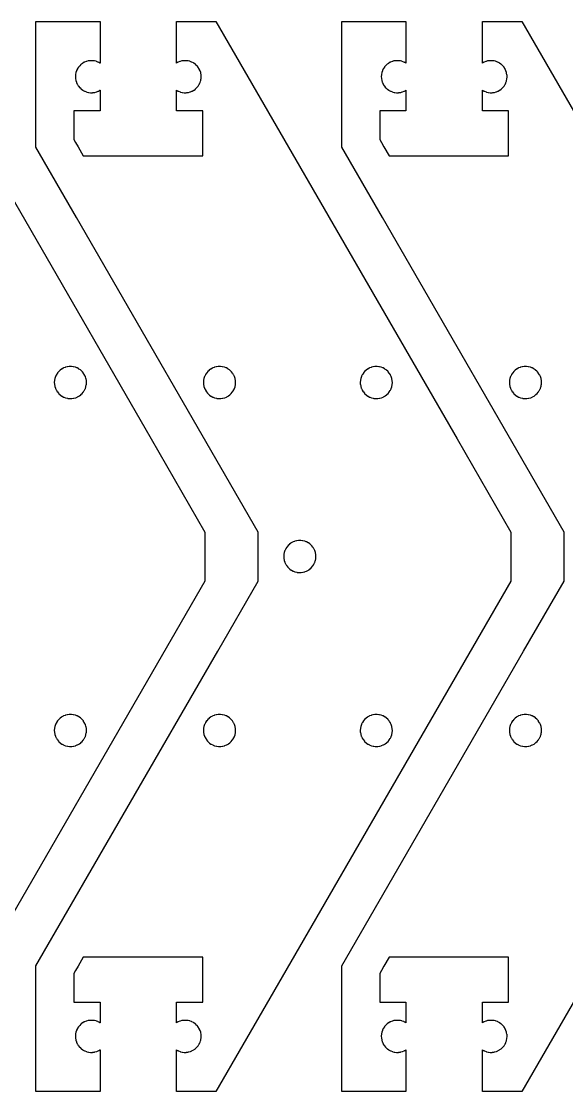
# Model space of a CAD drawing. Extents: x 0 to 3.15, y 0 to 1.46.
# Drawn here: x 0.813 to 1.556, y 0 to 1.458 of the extents above; entities that cross this region are included whole.
import ezdxf

# ---------------------------------------------------------------- set-up
doc = ezdxf.new("R2010")
doc.units = 0
doc.layers.get('0').update_dxf_attribs({"linetype": 'CONTINUOUS'})

msp = doc.modelspace()

# ---------------------------------------------------------------- linework, layer by layer
at = {"color": 7}
for points in [[(0.6618, 1.4583), (0.9902, 0.8895), (1.0635, 0.7627), (1.0635, 0.696), (0.7352, 0.1275)], [(1.5686, 0.1275), (1.4952, 0.0004), (1.4414, 0.0004), (1.4414, 0.0572), (1.4427, 0.0565), (1.4433, 0.0562), (1.4438, 0.0559), (1.4443, 0.0558), (1.4464, 0.0549), (1.4468, 0.0548), (1.449, 0.0543), (1.4495, 0.0542), (1.4518, 0.0539), (1.4545, 0.0539), (1.455, 0.054), (1.4572, 0.0543), (1.4577, 0.0544), (1.4599, 0.0549), (1.4604, 0.0551), (1.4625, 0.0559), (1.4629, 0.0562), (1.4648, 0.0572), (1.4653, 0.0576), (1.4671, 0.0589), (1.4674, 0.0592), (1.4691, 0.0608), (1.4705, 0.0625), (1.4708, 0.0629), (1.472, 0.0648), (1.4723, 0.0652), (1.4732, 0.0672), (1.4735, 0.0677), (1.4742, 0.0698), (1.4743, 0.0703), (1.4747, 0.0725), (1.4748, 0.073), (1.475, 0.0752), (1.475, 0.0757), (1.4749, 0.078), (1.4748, 0.0785), (1.4744, 0.0807), (1.4743, 0.0812), (1.4735, 0.0838), (1.4725, 0.0858), (1.4723, 0.0863), (1.4711, 0.0882), (1.4708, 0.0886), (1.4694, 0.0903), (1.4691, 0.0907), (1.4687, 0.091), (1.4671, 0.0926), (1.4667, 0.0929), (1.4648, 0.0942), (1.4644, 0.0945), (1.4625, 0.0955), (1.462, 0.0957), (1.4599, 0.0965), (1.4594, 0.0967), (1.4572, 0.0972), (1.4567, 0.0973), (1.4545, 0.0975), (1.4518, 0.0975), (1.4512, 0.0975), (1.449, 0.0972), (1.4485, 0.0971), (1.4464, 0.0965), (1.4459, 0.0964), (1.4438, 0.0955), (1.4433, 0.0953), (1.4427, 0.0949), (1.4414, 0.0942), (1.4414, 0.1221), (1.4771, 0.1221), (1.4771, 0.1835), (1.3143, 0.1835), (1.3073, 0.1713), (1.3039, 0.1655), (1.3015, 0.1615), (1.3015, 0.1221), (1.3373, 0.1221), (1.3373, 0.0942), (1.3372, 0.0942), (1.3371, 0.0942), (1.336, 0.0949), (1.3353, 0.0952), (1.3349, 0.0955), (1.3344, 0.0957), (1.3323, 0.0965), (1.3318, 0.0967), (1.3296, 0.0972), (1.3291, 0.0973), (1.3269, 0.0975), (1.3242, 0.0975), (1.3237, 0.0975), (1.3214, 0.0972), (1.3209, 0.0971), (1.3187, 0.0965), (1.3183, 0.0964), (1.3162, 0.0955), (1.3158, 0.0953), (1.3138, 0.0942), (1.3134, 0.0939), (1.3116, 0.0926), (1.3112, 0.0922), (1.3096, 0.0907), (1.3082, 0.089), (1.3078, 0.0886), (1.3066, 0.0867), (1.3064, 0.0863), (1.3054, 0.0843), (1.3052, 0.0838), (1.3043, 0.0812), (1.3039, 0.0789), (1.3038, 0.0785), (1.3037, 0.0762), (1.3037, 0.0757), (1.3038, 0.0735), (1.3038, 0.073), (1.3042, 0.0708), (1.3043, 0.0703), (1.305, 0.0681), (1.3052, 0.0677), (1.3061, 0.0656), (1.3064, 0.0652), (1.3076, 0.0633), (1.3078, 0.0629), (1.3092, 0.0611), (1.3096, 0.0608), (1.3099, 0.0604), (1.3116, 0.0589), (1.312, 0.0586), (1.3138, 0.0572), (1.3142, 0.057), (1.3162, 0.0559), (1.3167, 0.0558), (1.3187, 0.0549), (1.3192, 0.0548), (1.3214, 0.0543), (1.3219, 0.0542), (1.3242, 0.0539), (1.3269, 0.0539), (1.3274, 0.054), (1.3296, 0.0543), (1.3301, 0.0544), (1.3323, 0.0549), (1.3327, 0.0551), (1.3349, 0.0559), (1.3353, 0.0562), (1.336, 0.0566), (1.3371, 0.0572), (1.3372, 0.0572), (1.3373, 0.0573), (1.3373, 0.0004), (1.25, 0.0004), (1.25, 0.1716), (1.4974, 0.6002), (1.5528, 0.696), (1.5528, 0.7627), (1.3053, 1.1913), (1.25, 1.2872), (1.25, 1.4583), (1.3373, 1.4583), (1.3373, 1.4306), (1.3373, 1.4306), (1.3373, 1.4015), (1.3372, 1.4015), (1.3371, 1.4015), (1.336, 1.4022), (1.3353, 1.4025), (1.3349, 1.4028), (1.3344, 1.403), (1.3323, 1.4038), (1.3318, 1.404), (1.3296, 1.4045), (1.3291, 1.4046), (1.3269, 1.4048), (1.3242, 1.4048), (1.3237, 1.4048), (1.3214, 1.4045), (1.3209, 1.4044), (1.3187, 1.4038), (1.3183, 1.4037), (1.3162, 1.4028), (1.3158, 1.4026), (1.3138, 1.4015), (1.3134, 1.4012), (1.3116, 1.3999), (1.3112, 1.3995), (1.3096, 1.398), (1.3082, 1.3963), (1.3078, 1.3959), (1.3066, 1.394), (1.3064, 1.3936), (1.3054, 1.3915), (1.3052, 1.3911), (1.3043, 1.3885), (1.3039, 1.3862), (1.3038, 1.3857), (1.3037, 1.3835), (1.3037, 1.383), (1.3038, 1.3808), (1.3038, 1.3803), (1.3042, 1.3781), (1.3043, 1.3776), (1.305, 1.3754), (1.3052, 1.3749), (1.3061, 1.3729), (1.3064, 1.3725), (1.3076, 1.3706), (1.3078, 1.3702), (1.3096, 1.368), (1.3099, 1.3677), (1.3116, 1.3662), (1.312, 1.3659), (1.3138, 1.3645), (1.3142, 1.3643), (1.3162, 1.3632), (1.3167, 1.3631), (1.3187, 1.3622), (1.3192, 1.3621), (1.3214, 1.3616), (1.3219, 1.3615), (1.3242, 1.3612), (1.3269, 1.3612), (1.3274, 1.3613), (1.3296, 1.3616), (1.3301, 1.3617), (1.3323, 1.3622), (1.3327, 1.3624), (1.3349, 1.3632), (1.3353, 1.3635), (1.336, 1.3639), (1.3371, 1.3645), (1.3372, 1.3645), (1.3373, 1.3646), (1.3373, 1.3366), (1.3015, 1.3366), (1.3015, 1.2973), (1.3039, 1.2933), (1.3073, 1.2874), (1.3143, 1.2752), (1.4771, 1.2752), (1.4771, 1.3366), (1.4414, 1.3366), (1.4414, 1.3645), (1.4427, 1.3638), (1.4433, 1.3635), (1.4438, 1.3632), (1.4443, 1.3631), (1.4464, 1.3622), (1.4468, 1.3621), (1.449, 1.3616), (1.4495, 1.3615), (1.4518, 1.3612), (1.4545, 1.3612), (1.4555, 1.3613), (1.4572, 1.3616), (1.4577, 1.3617), (1.4599, 1.3622), (1.4604, 1.3624), (1.4625, 1.3632), (1.4629, 1.3634), (1.4648, 1.3645), (1.4653, 1.3648), (1.4671, 1.3662), (1.4674, 1.3665), (1.4691, 1.3681), (1.4705, 1.3698), (1.4708, 1.3702), (1.472, 1.3721), (1.4723, 1.3725), (1.4732, 1.3745), (1.4735, 1.3749), (1.4742, 1.3771), (1.4743, 1.3776), (1.4747, 1.3798), (1.4748, 1.3803), (1.475, 1.3825), (1.475, 1.383), (1.4749, 1.3853), (1.4748, 1.3857), (1.4744, 1.388), (1.4743, 1.3885), (1.4735, 1.3911), (1.4725, 1.3931), (1.4723, 1.3936), (1.4711, 1.3955), (1.4708, 1.3959), (1.4694, 1.3976), (1.4691, 1.398), (1.4687, 1.3983), (1.4671, 1.3999), (1.4667, 1.4002), (1.4648, 1.4015), (1.4644, 1.4018), (1.4625, 1.4028), (1.462, 1.403), (1.4599, 1.4038), (1.4594, 1.404), (1.4572, 1.4045), (1.4567, 1.4046), (1.4545, 1.4048), (1.4518, 1.4048), (1.4512, 1.4048), (1.449, 1.4045), (1.4485, 1.4044), (1.4464, 1.4038), (1.4459, 1.4037), (1.4438, 1.4028), (1.4433, 1.4026), (1.4427, 1.4022), (1.4414, 1.4015), (1.4414, 1.4583), (1.4952, 1.4583), (1.8236, 0.8895)]]:
    msp.add_lwpolyline(points, dxfattribs=at)
msp.add_lwpolyline([(0.9206, 1.4306), (0.9206, 1.4015), (0.9206, 1.4015), (0.9205, 1.4015), (0.9193, 1.4022), (0.9187, 1.4025), (0.9182, 1.4028), (0.9177, 1.403), (0.9156, 1.4038), (0.9151, 1.404), (0.913, 1.4045), (0.9124, 1.4046), (0.9102, 1.4048), (0.9075, 1.4048), (0.907, 1.4048), (0.9047, 1.4045), (0.9042, 1.4044), (0.9021, 1.4038), (0.9016, 1.4037), (0.8995, 1.4028), (0.8991, 1.4026), (0.8971, 1.4015), (0.8967, 1.4012), (0.8949, 1.3999), (0.8945, 1.3995), (0.8929, 1.398), (0.8915, 1.3963), (0.8912, 1.3959), (0.89, 1.394), (0.8897, 1.3936), (0.8887, 1.3915), (0.8885, 1.3911), (0.8876, 1.3885), (0.8873, 1.3862), (0.8872, 1.3857), (0.887, 1.3835), (0.887, 1.383), (0.8871, 1.3808), (0.8872, 1.3803), (0.8876, 1.3781), (0.8876, 1.3776), (0.8883, 1.3754), (0.8885, 1.3749), (0.8895, 1.3729), (0.8897, 1.3725), (0.8909, 1.3706), (0.8912, 1.3702), (0.893, 1.368), (0.8933, 1.3677), (0.8949, 1.3662), (0.8953, 1.3659), (0.8971, 1.3645), (0.8976, 1.3643), (0.8995, 1.3632), (0.9, 1.3631), (0.9021, 1.3622), (0.9026, 1.3621), (0.9047, 1.3616), (0.9053, 1.3615), (0.9075, 1.3612), (0.9102, 1.3612), (0.9107, 1.3613), (0.913, 1.3616), (0.9135, 1.3617), (0.9156, 1.3622), (0.9161, 1.3624), (0.9182, 1.3632), (0.9187, 1.3635), (0.9193, 1.3639), (0.9205, 1.3645), (0.9206, 1.3645), (0.9206, 1.3646), (0.9206, 1.3366), (0.8849, 1.3366), (0.8849, 1.2973), (0.8872, 1.2933), (0.8906, 1.2874), (0.8977, 1.2752), (1.0605, 1.2752), (1.0605, 1.3366), (1.0247, 1.3366), (1.0247, 1.3645), (1.026, 1.3638), (1.0266, 1.3635), (1.0271, 1.3632), (1.0276, 1.3631), (1.0297, 1.3622), (1.0302, 1.3621), (1.0323, 1.3616), (1.0329, 1.3615), (1.0351, 1.3612), (1.0378, 1.3612), (1.0388, 1.3613), (1.0406, 1.3616), (1.0411, 1.3617), (1.0432, 1.3622), (1.0437, 1.3624), (1.0458, 1.3632), (1.0462, 1.3634), (1.0482, 1.3645), (1.0486, 1.3648), (1.0504, 1.3662), (1.0508, 1.3665), (1.0524, 1.3681), (1.0538, 1.3698), (1.0541, 1.3702), (1.0553, 1.3721), (1.0556, 1.3725), (1.0566, 1.3745), (1.0568, 1.3749), (1.0575, 1.3771), (1.0577, 1.3776), (1.058, 1.3798), (1.0582, 1.3803), (1.0583, 1.3825), (1.0583, 1.383), (1.0582, 1.3853), (1.0582, 1.3857), (1.0577, 1.388), (1.0577, 1.3885), (1.0568, 1.3911), (1.0558, 1.3931), (1.0556, 1.3936), (1.0544, 1.3955), (1.0541, 1.3959), (1.0527, 1.3976), (1.0524, 1.398), (1.052, 1.3983), (1.0504, 1.3999), (1.05, 1.4002), (1.0482, 1.4015), (1.0477, 1.4018), (1.0458, 1.4028), (1.0453, 1.403), (1.0432, 1.4038), (1.0428, 1.404), (1.0406, 1.4045), (1.04, 1.4046), (1.0378, 1.4048), (1.0351, 1.4048), (1.0346, 1.4048), (1.0323, 1.4045), (1.0318, 1.4044), (1.0297, 1.4038), (1.0292, 1.4037), (1.0271, 1.4028), (1.0266, 1.4026), (1.026, 1.4022), (1.0247, 1.4015), (1.0247, 1.4583), (1.0785, 1.4583), (1.4069, 0.8895), (1.4801, 0.7627), (1.4801, 0.696), (1.1519, 0.1275), (1.0785, 0.0004), (1.0247, 0.0004), (1.0247, 0.0572), (1.026, 0.0565), (1.0266, 0.0562), (1.0271, 0.0559), (1.0276, 0.0558), (1.0297, 0.0549), (1.0302, 0.0548), (1.0323, 0.0543), (1.0329, 0.0542), (1.0351, 0.0539), (1.0378, 0.0539), (1.0384, 0.054), (1.0406, 0.0543), (1.0411, 0.0544), (1.0432, 0.0549), (1.0437, 0.0551), (1.0458, 0.0559), (1.0462, 0.0562), (1.0482, 0.0572), (1.0486, 0.0576), (1.0504, 0.0589), (1.0508, 0.0592), (1.0524, 0.0608), (1.0538, 0.0625), (1.0541, 0.0629), (1.0553, 0.0648), (1.0556, 0.0652), (1.0566, 0.0672), (1.0568, 0.0677), (1.0575, 0.0698), (1.0577, 0.0703), (1.058, 0.0725), (1.0582, 0.073), (1.0583, 0.0752), (1.0583, 0.0757), (1.0582, 0.078), (1.0582, 0.0785), (1.0577, 0.0807), (1.0577, 0.0812), (1.0568, 0.0838), (1.0558, 0.0858), (1.0556, 0.0863), (1.0544, 0.0882), (1.0541, 0.0886), (1.0527, 0.0903), (1.0524, 0.0907), (1.052, 0.091), (1.0504, 0.0926), (1.05, 0.0929), (1.0482, 0.0942), (1.0477, 0.0945), (1.0458, 0.0955), (1.0453, 0.0957), (1.0432, 0.0965), (1.0428, 0.0967), (1.0406, 0.0972), (1.04, 0.0973), (1.0378, 0.0975), (1.0351, 0.0975), (1.0346, 0.0975), (1.0323, 0.0972), (1.0318, 0.0971), (1.0297, 0.0965), (1.0292, 0.0964), (1.0271, 0.0955), (1.0266, 0.0953), (1.026, 0.0949), (1.0247, 0.0942), (1.0247, 0.1221), (1.0605, 0.1221), (1.0605, 0.1835), (0.8977, 0.1835), (0.8906, 0.1713), (0.8872, 0.1655), (0.8849, 0.1615), (0.8849, 0.1221), (0.9206, 0.1221), (0.9206, 0.0942), (0.9206, 0.0942), (0.9205, 0.0942), (0.9193, 0.0949), (0.9187, 0.0952), (0.9182, 0.0955), (0.9177, 0.0957), (0.9156, 0.0965), (0.9151, 0.0967), (0.913, 0.0972), (0.9124, 0.0973), (0.9102, 0.0975), (0.9075, 0.0975), (0.907, 0.0975), (0.9047, 0.0972), (0.9042, 0.0971), (0.9021, 0.0965), (0.9016, 0.0964), (0.8995, 0.0955), (0.8991, 0.0953), (0.8971, 0.0942), (0.8967, 0.0939), (0.8949, 0.0926), (0.8945, 0.0922), (0.8929, 0.0907), (0.8915, 0.089), (0.8912, 0.0886), (0.89, 0.0867), (0.8897, 0.0863), (0.8887, 0.0843), (0.8885, 0.0838), (0.8876, 0.0812), (0.8873, 0.0789), (0.8872, 0.0785), (0.887, 0.0762), (0.887, 0.0757), (0.8871, 0.0735), (0.8872, 0.073), (0.8876, 0.0708), (0.8876, 0.0703), (0.8883, 0.0681), (0.8885, 0.0677), (0.8895, 0.0656), (0.8897, 0.0652), (0.8909, 0.0633), (0.8912, 0.0629), (0.8926, 0.0611), (0.8929, 0.0608), (0.8933, 0.0604), (0.8949, 0.0589), (0.8953, 0.0586), (0.8971, 0.0572), (0.8976, 0.057), (0.8995, 0.0559), (0.9, 0.0558), (0.9021, 0.0549), (0.9026, 0.0548), (0.9047, 0.0543), (0.9053, 0.0542), (0.9075, 0.0539), (0.9102, 0.0539), (0.9107, 0.054), (0.913, 0.0543), (0.9135, 0.0544), (0.9156, 0.0549), (0.9161, 0.0551), (0.9182, 0.0559), (0.9187, 0.0562), (0.9193, 0.0566), (0.9205, 0.0572), (0.9206, 0.0572), (0.9206, 0.0573), (0.9206, 0.0004), (0.8333, 0.0004), (0.8333, 0.1716), (1.0808, 0.6002), (1.1361, 0.696), (1.1361, 0.7627), (0.8887, 1.1913), (0.8333, 1.2872), (0.8333, 1.4583), (0.9206, 1.4583), (0.9206, 1.4306)], close=True, dxfattribs=at)
at = {"color": 0}
for points in [[(0.8789, 0.9882), (0.8783, 0.9881), (0.8761, 0.9878), (0.8756, 0.9877), (0.8734, 0.9871), (0.873, 0.987), (0.8709, 0.9862), (0.8704, 0.9859), (0.8685, 0.9848), (0.8681, 0.9845), (0.8663, 0.9832), (0.8659, 0.9829), (0.8643, 0.9813), (0.8628, 0.9796), (0.8625, 0.9792), (0.8613, 0.9773), (0.8611, 0.9769), (0.8601, 0.9749), (0.8599, 0.9744), (0.859, 0.9718), (0.8586, 0.9696), (0.8585, 0.9691), (0.8583, 0.9669), (0.8583, 0.9664), (0.8585, 0.9641), (0.8585, 0.9636), (0.8589, 0.9614), (0.859, 0.9609), (0.8597, 0.9588), (0.8599, 0.9583), (0.8608, 0.9563), (0.8611, 0.9558), (0.8622, 0.9539), (0.8625, 0.9535), (0.8639, 0.9518), (0.8643, 0.9514), (0.8646, 0.9511), (0.8663, 0.9495), (0.8666, 0.9492), (0.8685, 0.9479), (0.8689, 0.9476), (0.8709, 0.9466), (0.8714, 0.9464), (0.8734, 0.9455), (0.8739, 0.9454), (0.8761, 0.9449), (0.8766, 0.9448), (0.8789, 0.9445), (0.8816, 0.9445), (0.8821, 0.9446), (0.8843, 0.9449), (0.8848, 0.945), (0.887, 0.9455), (0.8874, 0.9457), (0.8895, 0.9466), (0.89, 0.9468), (0.8919, 0.9479), (0.8924, 0.9482), (0.8942, 0.9495), (0.8945, 0.9499), (0.8962, 0.9514), (0.8976, 0.9531), (0.8979, 0.9535), (0.8991, 0.9554), (0.8994, 0.9558), (0.9003, 0.9578), (0.9006, 0.9583), (0.9013, 0.9604), (0.9014, 0.9609), (0.9018, 0.9631), (0.9019, 0.9636), (0.9021, 0.9659), (0.9021, 0.9664), (0.902, 0.9686), (0.9019, 0.9691), (0.9015, 0.9713), (0.9014, 0.9718), (0.9006, 0.9744), (0.8996, 0.9765), (0.8994, 0.9769), (0.8982, 0.9788), (0.8979, 0.9792), (0.8965, 0.981), (0.8962, 0.9813), (0.8958, 0.9817), (0.8942, 0.9832), (0.8938, 0.9835), (0.8919, 0.9848), (0.8915, 0.9851), (0.8895, 0.9862), (0.8891, 0.9863), (0.887, 0.9871), (0.8865, 0.9873), (0.8843, 0.9878), (0.8838, 0.9879), (0.8816, 0.9882), (0.8789, 0.9882)], [(1.082, 0.9882), (1.0814, 0.9881), (1.0792, 0.9878), (1.0787, 0.9877), (1.0765, 0.9871), (1.0761, 0.987), (1.074, 0.9862), (1.0736, 0.9859), (1.0716, 0.9848), (1.0712, 0.9845), (1.0694, 0.9832), (1.069, 0.9829), (1.0674, 0.9813), (1.066, 0.9796), (1.0656, 0.9792), (1.0644, 0.9773), (1.0642, 0.9769), (1.0632, 0.9749), (1.063, 0.9744), (1.0621, 0.9718), (1.0617, 0.9696), (1.0616, 0.9691), (1.0615, 0.9669), (1.0615, 0.9664), (1.0616, 0.9641), (1.0616, 0.9636), (1.0621, 0.9614), (1.0621, 0.9609), (1.0628, 0.9588), (1.063, 0.9583), (1.064, 0.9563), (1.0642, 0.9558), (1.0654, 0.9539), (1.0656, 0.9535), (1.0671, 0.9518), (1.0674, 0.9514), (1.0678, 0.9511), (1.0694, 0.9495), (1.0698, 0.9492), (1.0716, 0.9479), (1.072, 0.9476), (1.074, 0.9466), (1.0745, 0.9464), (1.0765, 0.9455), (1.077, 0.9454), (1.0792, 0.9449), (1.0797, 0.9448), (1.082, 0.9445), (1.0847, 0.9445), (1.0852, 0.9446), (1.0875, 0.9449), (1.0879, 0.945), (1.0901, 0.9455), (1.0905, 0.9457), (1.0927, 0.9466), (1.0931, 0.9468), (1.0951, 0.9479), (1.0955, 0.9482), (1.0973, 0.9495), (1.0977, 0.9499), (1.0993, 0.9514), (1.1007, 0.9531), (1.101, 0.9535), (1.1022, 0.9554), (1.1025, 0.9558), (1.1035, 0.9578), (1.1037, 0.9583), (1.1044, 0.9604), (1.1045, 0.9609), (1.1049, 0.9631), (1.105, 0.9636), (1.1052, 0.9659), (1.1052, 0.9664), (1.1051, 0.9686), (1.105, 0.9691), (1.1046, 0.9713), (1.1045, 0.9718), (1.1037, 0.9744), (1.1027, 0.9765), (1.1025, 0.9769), (1.1013, 0.9788), (1.101, 0.9792), (1.0996, 0.981), (1.0993, 0.9813), (1.0989, 0.9817), (1.0973, 0.9832), (1.0969, 0.9835), (1.0951, 0.9848), (1.0946, 0.9851), (1.0927, 0.9862), (1.0922, 0.9863), (1.0901, 0.9871), (1.0896, 0.9873), (1.0875, 0.9878), (1.0869, 0.9879), (1.0847, 0.9882), (1.082, 0.9882)], [(1.2955, 0.9882), (1.295, 0.9881), (1.2928, 0.9878), (1.2923, 0.9877), (1.2901, 0.9871), (1.2897, 0.987), (1.2875, 0.9862), (1.2871, 0.9859), (1.2852, 0.9848), (1.2847, 0.9845), (1.2829, 0.9832), (1.2826, 0.9829), (1.2809, 0.9813), (1.2795, 0.9796), (1.2792, 0.9792), (1.278, 0.9773), (1.2777, 0.9769), (1.2768, 0.9749), (1.2765, 0.9744), (1.2757, 0.9718), (1.2753, 0.9696), (1.2752, 0.9691), (1.275, 0.9669), (1.275, 0.9664), (1.2751, 0.9641), (1.2752, 0.9636), (1.2756, 0.9614), (1.2757, 0.9609), (1.2764, 0.9588), (1.2765, 0.9583), (1.2775, 0.9563), (1.2777, 0.9558), (1.2789, 0.9539), (1.2792, 0.9535), (1.2806, 0.9518), (1.2809, 0.9514), (1.2813, 0.9511), (1.2829, 0.9495), (1.2833, 0.9492), (1.2852, 0.9479), (1.2856, 0.9476), (1.2875, 0.9466), (1.288, 0.9464), (1.2901, 0.9455), (1.2906, 0.9454), (1.2928, 0.9449), (1.2933, 0.9448), (1.2955, 0.9445), (1.2982, 0.9445), (1.2988, 0.9446), (1.301, 0.9449), (1.3015, 0.945), (1.3037, 0.9455), (1.3041, 0.9457), (1.3062, 0.9466), (1.3066, 0.9468), (1.3086, 0.9479), (1.309, 0.9482), (1.3108, 0.9495), (1.3112, 0.9499), (1.3128, 0.9514), (1.3142, 0.9531), (1.3146, 0.9535), (1.3158, 0.9554), (1.316, 0.9558), (1.317, 0.9578), (1.3172, 0.9583), (1.3179, 0.9604), (1.3181, 0.9609), (1.3185, 0.9631), (1.3186, 0.9636), (1.3187, 0.9659), (1.3187, 0.9664), (1.3186, 0.9686), (1.3186, 0.9691), (1.3181, 0.9713), (1.3181, 0.9718), (1.3172, 0.9744), (1.3162, 0.9765), (1.316, 0.9769), (1.3148, 0.9788), (1.3146, 0.9792), (1.3132, 0.981), (1.3128, 0.9813), (1.3124, 0.9817), (1.3108, 0.9832), (1.3104, 0.9835), (1.3086, 0.9848), (1.3082, 0.9851), (1.3062, 0.9862), (1.3057, 0.9863), (1.3037, 0.9871), (1.3032, 0.9873), (1.301, 0.9878), (1.3005, 0.9879), (1.2982, 0.9882), (1.2955, 0.9882)], [(1.4986, 0.9882), (1.4981, 0.9881), (1.4959, 0.9878), (1.4954, 0.9877), (1.4932, 0.9871), (1.4928, 0.987), (1.4907, 0.9862), (1.4902, 0.9859), (1.4883, 0.9848), (1.4878, 0.9845), (1.4861, 0.9832), (1.4857, 0.9829), (1.4841, 0.9813), (1.4826, 0.9796), (1.4823, 0.9792), (1.4811, 0.9773), (1.4808, 0.9769), (1.4799, 0.9749), (1.4796, 0.9744), (1.4788, 0.9718), (1.4784, 0.9696), (1.4783, 0.9691), (1.4781, 0.9669), (1.4781, 0.9664), (1.4783, 0.9641), (1.4783, 0.9636), (1.4787, 0.9614), (1.4788, 0.9609), (1.4795, 0.9588), (1.4796, 0.9583), (1.4806, 0.9563), (1.4808, 0.9558), (1.482, 0.9539), (1.4823, 0.9535), (1.4837, 0.9518), (1.4841, 0.9514), (1.4844, 0.9511), (1.4861, 0.9495), (1.4864, 0.9492), (1.4883, 0.9479), (1.4887, 0.9476), (1.4907, 0.9466), (1.4911, 0.9464), (1.4932, 0.9455), (1.4937, 0.9454), (1.4959, 0.9449), (1.4964, 0.9448), (1.4986, 0.9445), (1.5014, 0.9445), (1.5019, 0.9446), (1.5041, 0.9449), (1.5046, 0.945), (1.5068, 0.9455), (1.5072, 0.9457), (1.5093, 0.9466), (1.5098, 0.9468), (1.5117, 0.9479), (1.5122, 0.9482), (1.5139, 0.9495), (1.5143, 0.9499), (1.5159, 0.9514), (1.5174, 0.9531), (1.5177, 0.9535), (1.5189, 0.9554), (1.5192, 0.9558), (1.5201, 0.9578), (1.5204, 0.9583), (1.5211, 0.9604), (1.5212, 0.9609), (1.5216, 0.9631), (1.5217, 0.9636), (1.5219, 0.9659), (1.5219, 0.9664), (1.5217, 0.9686), (1.5217, 0.9691), (1.5213, 0.9713), (1.5212, 0.9718), (1.5204, 0.9744), (1.5194, 0.9765), (1.5192, 0.9769), (1.518, 0.9788), (1.5177, 0.9792), (1.5163, 0.981), (1.5159, 0.9813), (1.5156, 0.9817), (1.5139, 0.9832), (1.5136, 0.9835), (1.5117, 0.9848), (1.5113, 0.9851), (1.5093, 0.9862), (1.5089, 0.9863), (1.5068, 0.9871), (1.5063, 0.9873), (1.5041, 0.9878), (1.5036, 0.9879), (1.5014, 0.9882), (1.4986, 0.9882)], [(1.1913, 0.7512), (1.1908, 0.7511), (1.1886, 0.7509), (1.1881, 0.7508), (1.1859, 0.7502), (1.1855, 0.75), (1.1834, 0.7492), (1.1829, 0.7489), (1.181, 0.7478), (1.1806, 0.7476), (1.1788, 0.7463), (1.1784, 0.7459), (1.1768, 0.7444), (1.1753, 0.7426), (1.175, 0.7422), (1.1738, 0.7403), (1.1736, 0.7399), (1.1726, 0.7379), (1.1724, 0.7374), (1.1715, 0.7348), (1.1711, 0.7326), (1.171, 0.7321), (1.1708, 0.7299), (1.1708, 0.7294), (1.1709, 0.7272), (1.171, 0.7266), (1.1714, 0.7244), (1.1715, 0.724), (1.1722, 0.7218), (1.1724, 0.7213), (1.1733, 0.7193), (1.1736, 0.7189), (1.1747, 0.717), (1.175, 0.7165), (1.1764, 0.7148), (1.1768, 0.7144), (1.1771, 0.714), (1.1788, 0.7125), (1.1791, 0.7122), (1.181, 0.7109), (1.1814, 0.7107), (1.1834, 0.7096), (1.1839, 0.7094), (1.1859, 0.7086), (1.1864, 0.7084), (1.1886, 0.7079), (1.1891, 0.7078), (1.1913, 0.7075), (1.1941, 0.7075), (1.1946, 0.7076), (1.1968, 0.7079), (1.1973, 0.708), (1.1995, 0.7086), (1.1999, 0.7088), (1.202, 0.7096), (1.2025, 0.7098), (1.2044, 0.7109), (1.2049, 0.7112), (1.2067, 0.7125), (1.207, 0.7129), (1.2087, 0.7144), (1.2101, 0.7161), (1.2104, 0.7165), (1.2116, 0.7184), (1.2119, 0.7189), (1.2128, 0.7209), (1.213, 0.7213), (1.2138, 0.7235), (1.2139, 0.724), (1.2143, 0.7261), (1.2144, 0.7266), (1.2146, 0.7289), (1.2146, 0.7294), (1.2145, 0.7316), (1.2144, 0.7321), (1.214, 0.7343), (1.2139, 0.7348), (1.213, 0.7374), (1.2121, 0.7395), (1.2119, 0.7399), (1.2107, 0.7418), (1.2104, 0.7422), (1.209, 0.744), (1.2087, 0.7444), (1.2083, 0.7447), (1.2067, 0.7463), (1.2063, 0.7465), (1.2044, 0.7478), (1.204, 0.7481), (1.202, 0.7492), (1.2015, 0.7493), (1.1995, 0.7502), (1.199, 0.7503), (1.1968, 0.7509), (1.1963, 0.7509), (1.1941, 0.7512), (1.1913, 0.7512)], [(0.8789, 0.5142), (0.8783, 0.5142), (0.8761, 0.5139), (0.8756, 0.5138), (0.8734, 0.5132), (0.873, 0.513), (0.8709, 0.5122), (0.8704, 0.5119), (0.8685, 0.5109), (0.8681, 0.5106), (0.8663, 0.5093), (0.8659, 0.5089), (0.8643, 0.5074), (0.8628, 0.5056), (0.8625, 0.5053), (0.8613, 0.5034), (0.8611, 0.5029), (0.8601, 0.5009), (0.8599, 0.5004), (0.859, 0.4978), (0.8586, 0.4956), (0.8585, 0.4951), (0.8583, 0.4929), (0.8583, 0.4924), (0.8585, 0.4902), (0.8585, 0.4896), (0.8589, 0.4875), (0.859, 0.487), (0.8597, 0.4848), (0.8599, 0.4843), (0.8608, 0.4823), (0.8611, 0.4819), (0.8622, 0.48), (0.8625, 0.4795), (0.8639, 0.4778), (0.8643, 0.4774), (0.8646, 0.4771), (0.8663, 0.4755), (0.8666, 0.4753), (0.8685, 0.4739), (0.8689, 0.4737), (0.8709, 0.4726), (0.8714, 0.4724), (0.8734, 0.4716), (0.8739, 0.4715), (0.8761, 0.4709), (0.8766, 0.4709), (0.8789, 0.4705), (0.8816, 0.4705), (0.8821, 0.4706), (0.8843, 0.4709), (0.8848, 0.471), (0.887, 0.4716), (0.8874, 0.4718), (0.8895, 0.4726), (0.89, 0.4728), (0.8919, 0.4739), (0.8924, 0.4742), (0.8942, 0.4755), (0.8945, 0.4759), (0.8962, 0.4774), (0.8976, 0.4792), (0.8979, 0.4795), (0.8991, 0.4814), (0.8994, 0.4819), (0.9003, 0.4839), (0.9006, 0.4843), (0.9013, 0.4865), (0.9014, 0.487), (0.9018, 0.4891), (0.9019, 0.4896), (0.9021, 0.4919), (0.9021, 0.4924), (0.902, 0.4946), (0.9019, 0.4951), (0.9015, 0.4973), (0.9014, 0.4978), (0.9006, 0.5004), (0.8996, 0.5025), (0.8994, 0.5029), (0.8982, 0.5048), (0.8979, 0.5053), (0.8965, 0.507), (0.8962, 0.5074), (0.8958, 0.5077), (0.8942, 0.5093), (0.8938, 0.5095), (0.8919, 0.5109), (0.8915, 0.5111), (0.8895, 0.5122), (0.8891, 0.5124), (0.887, 0.5132), (0.8865, 0.5133), (0.8843, 0.5139), (0.8838, 0.5139), (0.8816, 0.5142), (0.8789, 0.5142)], [(1.082, 0.5142), (1.0814, 0.5142), (1.0792, 0.5139), (1.0787, 0.5138), (1.0765, 0.5132), (1.0761, 0.513), (1.074, 0.5122), (1.0736, 0.5119), (1.0716, 0.5109), (1.0712, 0.5106), (1.0694, 0.5093), (1.069, 0.5089), (1.0674, 0.5074), (1.066, 0.5056), (1.0656, 0.5053), (1.0644, 0.5034), (1.0642, 0.5029), (1.0632, 0.5009), (1.063, 0.5004), (1.0621, 0.4978), (1.0617, 0.4956), (1.0616, 0.4951), (1.0615, 0.4929), (1.0615, 0.4924), (1.0616, 0.4902), (1.0616, 0.4896), (1.0621, 0.4875), (1.0621, 0.487), (1.0628, 0.4848), (1.063, 0.4843), (1.064, 0.4823), (1.0642, 0.4819), (1.0654, 0.48), (1.0656, 0.4795), (1.0671, 0.4778), (1.0674, 0.4774), (1.0678, 0.4771), (1.0694, 0.4755), (1.0698, 0.4753), (1.0716, 0.4739), (1.072, 0.4737), (1.074, 0.4726), (1.0745, 0.4724), (1.0765, 0.4716), (1.077, 0.4715), (1.0792, 0.4709), (1.0797, 0.4709), (1.082, 0.4705), (1.0847, 0.4705), (1.0852, 0.4706), (1.0875, 0.4709), (1.0879, 0.471), (1.0901, 0.4716), (1.0905, 0.4718), (1.0927, 0.4726), (1.0931, 0.4728), (1.0951, 0.4739), (1.0955, 0.4742), (1.0973, 0.4755), (1.0977, 0.4759), (1.0993, 0.4774), (1.1007, 0.4792), (1.101, 0.4795), (1.1022, 0.4814), (1.1025, 0.4819), (1.1035, 0.4839), (1.1037, 0.4843), (1.1044, 0.4865), (1.1045, 0.487), (1.1049, 0.4891), (1.105, 0.4896), (1.1052, 0.4919), (1.1052, 0.4924), (1.1051, 0.4946), (1.105, 0.4951), (1.1046, 0.4973), (1.1045, 0.4978), (1.1037, 0.5004), (1.1027, 0.5025), (1.1025, 0.5029), (1.1013, 0.5048), (1.101, 0.5053), (1.0996, 0.507), (1.0993, 0.5074), (1.0989, 0.5077), (1.0973, 0.5093), (1.0969, 0.5095), (1.0951, 0.5109), (1.0946, 0.5111), (1.0927, 0.5122), (1.0922, 0.5124), (1.0901, 0.5132), (1.0896, 0.5133), (1.0875, 0.5139), (1.0869, 0.5139), (1.0847, 0.5142), (1.082, 0.5142)], [(1.2955, 0.5142), (1.295, 0.5142), (1.2928, 0.5139), (1.2923, 0.5138), (1.2901, 0.5132), (1.2897, 0.513), (1.2875, 0.5122), (1.2871, 0.5119), (1.2852, 0.5109), (1.2847, 0.5106), (1.2829, 0.5093), (1.2826, 0.5089), (1.2809, 0.5074), (1.2795, 0.5056), (1.2792, 0.5053), (1.278, 0.5034), (1.2777, 0.5029), (1.2768, 0.5009), (1.2765, 0.5004), (1.2757, 0.4978), (1.2753, 0.4956), (1.2752, 0.4951), (1.275, 0.4929), (1.275, 0.4924), (1.2751, 0.4902), (1.2752, 0.4896), (1.2756, 0.4875), (1.2757, 0.487), (1.2764, 0.4848), (1.2765, 0.4843), (1.2775, 0.4823), (1.2777, 0.4819), (1.2789, 0.48), (1.2792, 0.4795), (1.2806, 0.4778), (1.2809, 0.4774), (1.2813, 0.4771), (1.2829, 0.4755), (1.2833, 0.4753), (1.2852, 0.4739), (1.2856, 0.4737), (1.2875, 0.4726), (1.288, 0.4724), (1.2901, 0.4716), (1.2906, 0.4715), (1.2928, 0.4709), (1.2933, 0.4709), (1.2955, 0.4705), (1.2982, 0.4705), (1.2988, 0.4706), (1.301, 0.4709), (1.3015, 0.471), (1.3037, 0.4716), (1.3041, 0.4718), (1.3062, 0.4726), (1.3066, 0.4728), (1.3086, 0.4739), (1.309, 0.4742), (1.3108, 0.4755), (1.3112, 0.4759), (1.3128, 0.4774), (1.3142, 0.4792), (1.3146, 0.4795), (1.3158, 0.4814), (1.316, 0.4819), (1.317, 0.4839), (1.3172, 0.4843), (1.3179, 0.4865), (1.3181, 0.487), (1.3185, 0.4891), (1.3186, 0.4896), (1.3187, 0.4919), (1.3187, 0.4924), (1.3186, 0.4946), (1.3186, 0.4951), (1.3181, 0.4973), (1.3181, 0.4978), (1.3172, 0.5004), (1.3162, 0.5025), (1.316, 0.5029), (1.3148, 0.5048), (1.3146, 0.5053), (1.3132, 0.507), (1.3128, 0.5074), (1.3124, 0.5077), (1.3108, 0.5093), (1.3104, 0.5095), (1.3086, 0.5109), (1.3082, 0.5111), (1.3062, 0.5122), (1.3057, 0.5124), (1.3037, 0.5132), (1.3032, 0.5133), (1.301, 0.5139), (1.3005, 0.5139), (1.2982, 0.5142), (1.2955, 0.5142)], [(1.4986, 0.5142), (1.4981, 0.5142), (1.4959, 0.5139), (1.4954, 0.5138), (1.4932, 0.5132), (1.4928, 0.513), (1.4907, 0.5122), (1.4902, 0.5119), (1.4883, 0.5109), (1.4878, 0.5106), (1.4861, 0.5093), (1.4857, 0.5089), (1.4841, 0.5074), (1.4826, 0.5056), (1.4823, 0.5053), (1.4811, 0.5034), (1.4808, 0.5029), (1.4799, 0.5009), (1.4796, 0.5004), (1.4788, 0.4978), (1.4784, 0.4956), (1.4783, 0.4951), (1.4781, 0.4929), (1.4781, 0.4924), (1.4783, 0.4902), (1.4783, 0.4896), (1.4787, 0.4875), (1.4788, 0.487), (1.4795, 0.4848), (1.4796, 0.4843), (1.4806, 0.4823), (1.4808, 0.4819), (1.482, 0.48), (1.4823, 0.4795), (1.4837, 0.4778), (1.4841, 0.4774), (1.4844, 0.4771), (1.4861, 0.4755), (1.4864, 0.4753), (1.4883, 0.4739), (1.4887, 0.4737), (1.4907, 0.4726), (1.4911, 0.4724), (1.4932, 0.4716), (1.4937, 0.4715), (1.4959, 0.4709), (1.4964, 0.4709), (1.4986, 0.4705), (1.5014, 0.4705), (1.5019, 0.4706), (1.5041, 0.4709), (1.5046, 0.471), (1.5068, 0.4716), (1.5072, 0.4718), (1.5093, 0.4726), (1.5098, 0.4728), (1.5117, 0.4739), (1.5122, 0.4742), (1.5139, 0.4755), (1.5143, 0.4759), (1.5159, 0.4774), (1.5174, 0.4792), (1.5177, 0.4795), (1.5189, 0.4814), (1.5192, 0.4819), (1.5201, 0.4839), (1.5204, 0.4843), (1.5211, 0.4865), (1.5212, 0.487), (1.5216, 0.4891), (1.5217, 0.4896), (1.5219, 0.4919), (1.5219, 0.4924), (1.5217, 0.4946), (1.5217, 0.4951), (1.5213, 0.4973), (1.5212, 0.4978), (1.5204, 0.5004), (1.5194, 0.5025), (1.5192, 0.5029), (1.518, 0.5048), (1.5177, 0.5053), (1.5163, 0.507), (1.5159, 0.5074), (1.5156, 0.5077), (1.5139, 0.5093), (1.5136, 0.5095), (1.5117, 0.5109), (1.5113, 0.5111), (1.5093, 0.5122), (1.5089, 0.5124), (1.5068, 0.5132), (1.5063, 0.5133), (1.5041, 0.5139), (1.5036, 0.5139), (1.5014, 0.5142), (1.4986, 0.5142)]]:
    msp.add_lwpolyline(points, close=True, dxfattribs=at)

doc.saveas('drawing.dxf')
